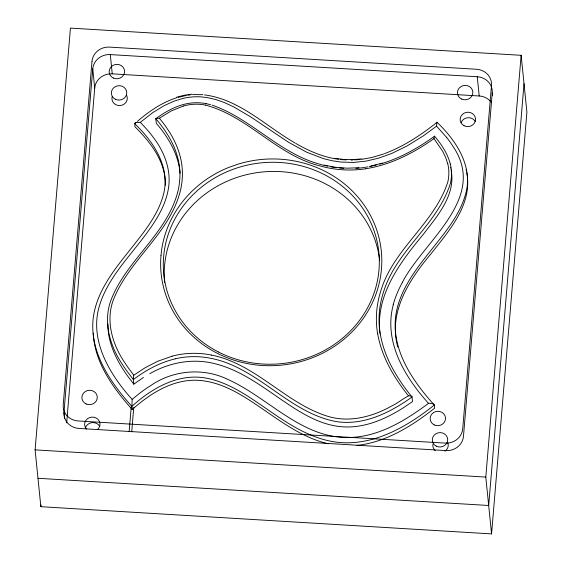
<?xml version="1.0" encoding="UTF-8"?>
<svg xmlns="http://www.w3.org/2000/svg" width="562" height="562" viewBox="0 0 562 562"><rect width="100%" height="100%" fill="white"/><g stroke="black" fill="none" stroke-linecap="round" stroke-linejoin="round"><path stroke-width="0.84" d="M165.305 185.376C166.008 162.151 150.686 142.319 134.985 126.787L134.669 123.668C153.194 141.287 170.124 166.464 163.774 193.237C158.217 215.956 142.376 234.01 128.319 252.001C113.074 271.116 97.212 291.608 93.425 316.476C88.663 350.941 109.906 382.097 131.922 406.389L132.239 409.508C148.508 395.051 167.94 382.174 190.209 380.383C207.35 379.174 223.999 385.286 238.688 393.646C268.397 410.534 294.151 435.817 328.278 443.776M107.953 324C107.651 339.434 113.735 354.229 121.708 367.162A169.303 158.055 -5.8 0 0 128.192 376.807L133.812 384.155L143.458 377.467M136.046 122.551L134.669 123.668L134.894 123.022L135.997 122.565L140.331 122.333L152.716 112.667L164.28 105.572L173.981 101.167L183.17 98.364A57.823 53.98 -5.8 0 1 200.964 96.861L207.792 97.676L216.096 99.622L224.076 102.432L234.003 107.033L250.582 116.819L288.397 142.193L306.929 152.337L323.593 158.667L331.826 160.69L340.748 162.039L353.526 162.439L366.01 161.125L378.774 158.126L391.623 153.51L407.099 145.944L423.46 135.779L436.562 126.155L436.955 122.031M132.154 399.35L131.915 406.354C151.923 388.117 178.723 372.747 206.739 378.219C230.181 382.82 249.788 397.376 269.107 410.562C289.788 424.963 311.973 439.336 337.6 442.294C373.688 446.235 407.12 426.706 434.321 405.054C434.293 404.071 432.628 403.776 431.363 403.502C430.492 403.354 429.614 403.27 428.736 403.2C406.537 419.709 381.275 435.508 352.781 437.362C303.536 440.671 269.943 398.606 228.572 379.75C204.034 367.499 173.742 369.859 151.101 385.321A135.54 126.534 -5.8 0 0 139.882 393.084L132.154 399.35C109.33 374.257 88.403 339.174 99.903 304.253C108.171 278.492 127.504 258.71 143.451 237.564C154.515 222.952 165.439 207.041 168.396 188.558C171.333 171.382 165.186 153.897 155.224 140.001A135.547 126.548 -5.8 0 0 147.075 129.625L140.331 122.333M35.097 449.874L70.433 28.1L521.136 55.308L526.903 112.126L491.567 533.9L40.864 506.692L35.097 449.874L485.8 477.082L491.567 533.9M40.864 506.692L41.012 504.943M64.595 418.254L63.984 412.241L92.758 68.831A16.319 15.237 -5.8 0 1 110.293 54.591L477.257 76.741A16.319 15.237 -5.8 0 1 492.242 92.941L492.488 95.343M66.66 422.898L94.711 88.072L92.758 68.831M129.155 431.609L131.206 407.148M131.719 431.848L133.763 407.387M492.242 92.941L463.474 436.351A16.319 15.237 -5.8 0 1 445.94 450.591L78.975 428.441A16.319 15.237 -5.8 0 1 63.984 412.241M485.8 477.082L521.136 55.308M524.023 83.717L488.687 505.491L37.977 478.283M447.689 163.661L445.666 157.5L442.61 151.15L433.976 138.631L434.426 136.102M172.028 356.238L157.845 361.211L145.186 367.717L133.763 375.247L133.327 379.378M393.288 304.822C383.375 341.345 404.703 377.046 428.385 403.172M402.378 282.342C423.495 241.203 487.704 198.625 453.372 146.935A112.288 104.834 -5.8 0 0 446.481 137.276M155.92 118.406L159.355 118.224L171.396 110.84L183.381 106.063M137.332 121.455C148.846 111.438 161.772 102.579 176.398 97.851M356.926 445.406C386.185 442.252 411.981 425.968 434.637 408.174L434.321 405.054C412.304 380.762 391.068 349.606 395.824 315.134C399.61 290.273 415.473 269.781 430.717 250.659C444.774 232.675 460.615 214.621 466.179 191.902C472.53 165.13 455.592 139.952 437.067 122.333L437.067 122.298C421.029 134.985 403.769 146.464 384.513 153.637M133.812 384.155L133.349 379.575C145.958 370.084 160.156 362.321 175.625 358.767M180.121 173.265C178.428 154.417 168.474 137.381 156.292 123.338L155.829 118.758C163.992 112.716 172.934 107.461 182.762 104.68A47.475 44.328 -5.8 0 1 206.057 103.612M380.319 334.278C384.401 357.797 397.172 378.739 412.037 397.018C390.049 412.705 363.192 426.129 335.423 421.437C288.475 412.36 257.972 367.422 210.898 358.338A78.322 73.116 -5.8 0 0 175.611 358.711M411.953 396.744C411.56 396.273 410.906 396.161 410.351 395.992C409.895 395.88 409.424 395.803 408.953 395.732C403.087 398.416 397.629 403.277 391.552 406.087C372.929 416.54 350.435 422.624 329.346 416.779C286.051 404.233 256.349 363.797 211.375 355.072M149.871 373.646C169.057 362.616 192.316 358.106 213.996 363.488C242.925 370.33 266.255 389.916 290.575 405.827C305.798 415.824 322.504 424.998 340.958 426.67C359.392 428.462 377.664 422.308 393.632 413.52A169.675 158.407 -5.8 0 0 404.254 407.183L412.501 401.598L412.037 397.018M383.748 153.96L372.079 157.458L361.837 159.313M379.814 164.125C399.673 158.491 417.882 148.199 434.552 136.201C441.458 144.35 447.619 153.531 450.288 164.006M178.049 97.395L186.24 95.449M176.461 97.275L184.364 95.217L191.909 94.156M370.815 166.022L382.385 163.085M376.273 165.073L369.122 166.64M365.518 167.251L367.681 166.879M365.806 168.705C384.907 165.769 402.982 158.041 419.47 148.122A227.68 212.555 -5.8 0 0 433.969 138.624M187.841 95.224L190.244 94.887M361.879 158.898L352.311 159.65L343.508 159.425L334.783 158.322M351.236 160.079L352.859 159.973M354.489 159.875L360.172 159.517M359.013 167.757L347.077 168.179L335.198 167.244L324.063 165.102M192.64 94.549L202.84 94.69M340.347 159.573L346.227 159.896M94.711 88.072A16.319 15.237 -5.8 0 1 112.245 73.84L479.21 95.99A16.319 15.237 -5.8 0 1 491.364 102.375M204.505 94.894C239.574 99.326 265.496 126.007 294.959 142.917M338.745 159.299C323.396 157.339 308.981 151.08 295.696 143.366M206.043 103.647L210.631 104.708M205.411 105.087C248.137 116.264 277.164 155.548 320.445 166.036A102.495 95.688 -5.8 0 0 365.813 168.783M319.181 164.034L321.295 164.645A99.931 93.292 -5.8 0 0 327.491 166.176M212.134 105.136C250.828 118.484 278.682 152.59 318.478 163.83M436.562 126.155L446.495 137.269M132.239 409.508C113.222 388.117 94.613 362.792 93.236 333.125M155.829 118.758C166.022 130.588 174.642 144.272 178.196 159.636A76.783 71.683 -5.8 0 1 179.861 178.252L179.222 184.652A81.996 76.551 -5.8 0 1 178.006 190.996C167.476 233.09 127.925 258.829 111.803 298.106C102.439 320.228 109.513 345.49 122.481 364.548A168.769 157.557 -5.8 0 0 126.359 370.316L133.349 379.575M159.355 118.224C169.078 129.871 177.171 143.282 180.613 158.182A79.326 74.058 -5.8 0 1 182.334 177.416L181.962 181.828A84.124 78.54 -5.8 0 1 180.423 190.567C170.019 232.844 130.454 258.696 114.128 297.972C105.024 319.434 112.035 343.909 124.595 362.378A164.476 153.552 -5.8 0 0 127.764 367.127L133.763 375.247M466.074 169.499L466.537 171.038M450.394 167.258L450.64 168.157M451.068 169.97C456.14 194.951 437.124 216.187 423.13 234.565C400.186 262.285 375.332 295.043 380.01 333.245M397.798 347.028C387.963 312.065 409.536 279.321 431.033 253.778C449.115 230.687 472.74 204.392 466.776 172.682M377.685 333.772C380.741 351.552 388.82 368.082 398.908 382.891A226.992 211.916 -5.8 0 0 408.342 395.648M477.257 76.741L479.21 95.99M110.293 54.591L112.245 73.84M172.007 356.182A80.984 75.603 -5.8 0 1 211.382 355.065M377.622 333.786A102.235 95.442 -5.8 0 1 380.565 291.783C392.712 249.149 434.714 223.493 447.879 181.674A44.96 41.974 -5.8 0 0 447.752 163.647M380.249 334.292A99.671 93.053 -5.8 0 1 383.122 293.343C395.423 250.722 437.587 225.081 450.485 183.043A47.538 44.384 -5.8 0 0 450.345 163.992M183.367 106.028A44.89 41.911 -5.8 0 1 205.418 105.052M364.808 167.434A99.931 93.292 -5.8 0 1 355.858 168.333M343.754 168.347A99.931 93.292 -5.8 0 1 339.237 168.003M336.02 167.638A99.931 93.292 -5.8 0 1 330.885 166.844M393.168 304.794A111.234 103.844 -5.8 0 1 402.441 282.37M164.638 282.665A108.094 100.914 -5.8 0 1 261.857 172.042A108.094 100.914 -5.8 0 1 379.673 260.466M126.71 95.498A7.713 7.201 -5.8 0 1 120.142 105.572A7.713 7.201 -5.8 0 1 112.161 96.629M447.654 442.413A7.713 7.201 -5.8 0 1 444.928 451.181M435.241 450.598A7.713 7.201 -5.8 0 1 432.958 444.198M461.191 122.488A7.713 7.201 -5.8 0 1 467.858 117.732A7.713 7.201 -5.8 0 1 475.171 121.364M85.417 428.019A7.713 7.201 -5.8 0 1 91.943 422.645A7.713 7.201 -5.8 0 1 99.622 426.235M86.45 429.045A7.713 7.201 -5.8 0 1 87.3 418.873A7.713 7.201 -5.8 0 1 98.167 419.533A7.713 7.201 -5.8 0 1 97.31 429.698M160.971 255.682L160.683 260.543A110.658 103.31 -5.8 0 0 279.925 365.279A110.658 103.31 -5.8 0 0 379.842 241.534A110.658 103.31 -5.8 0 0 238.674 163.956L228.72 167.441A110.658 103.31 -5.8 0 0 161.498 250.835L160.971 255.682M91.999 61.349L63.225 404.759A16.319 15.237 -5.8 0 0 78.209 420.959L445.174 443.109A16.319 15.237 -5.8 0 0 462.716 428.876L491.483 85.459A16.319 15.237 -5.8 0 0 476.499 69.259L109.534 47.11A16.319 15.237 -5.8 0 0 91.999 61.349M218.407 351.974A108.094 100.914 -5.8 0 0 379.322 260.67A108.094 100.914 -5.8 0 0 216.208 177.114A108.094 100.914 -5.8 0 0 218.407 351.974M461.718 99.102A7.713 7.201 -5.8 0 0 472.825 92.035A7.713 7.201 -5.8 0 0 460.854 86.66A7.713 7.201 -5.8 0 0 461.718 99.102M113.468 78.076A7.713 7.201 -5.8 0 0 124.574 71.009A7.713 7.201 -5.8 0 0 112.611 65.642A7.713 7.201 -5.8 0 0 113.468 78.076M86.169 403.973A7.713 7.201 -5.8 0 0 97.275 396.905A7.713 7.201 -5.8 0 0 85.305 391.531A7.713 7.201 -5.8 0 0 86.169 403.973M434.412 424.991A7.713 7.201 -5.8 0 0 445.518 417.931A7.713 7.201 -5.8 0 0 433.555 412.557A7.713 7.201 -5.8 0 0 434.412 424.991M115.273 99.221A7.713 7.201 -5.8 0 0 126.759 92.709A7.713 7.201 -5.8 0 0 115.119 86.745A7.713 7.201 -5.8 0 0 115.273 99.221M436.217 446.137A7.713 7.201 -5.8 0 0 447.696 439.624A7.713 7.201 -5.8 0 0 436.063 433.66A7.713 7.201 -5.8 0 0 436.217 446.137M464.079 125.74A7.713 7.201 -5.8 0 0 475.557 119.228A7.713 7.201 -5.8 0 0 463.924 113.264A7.713 7.201 -5.8 0 0 464.079 125.74"/></g></svg>
